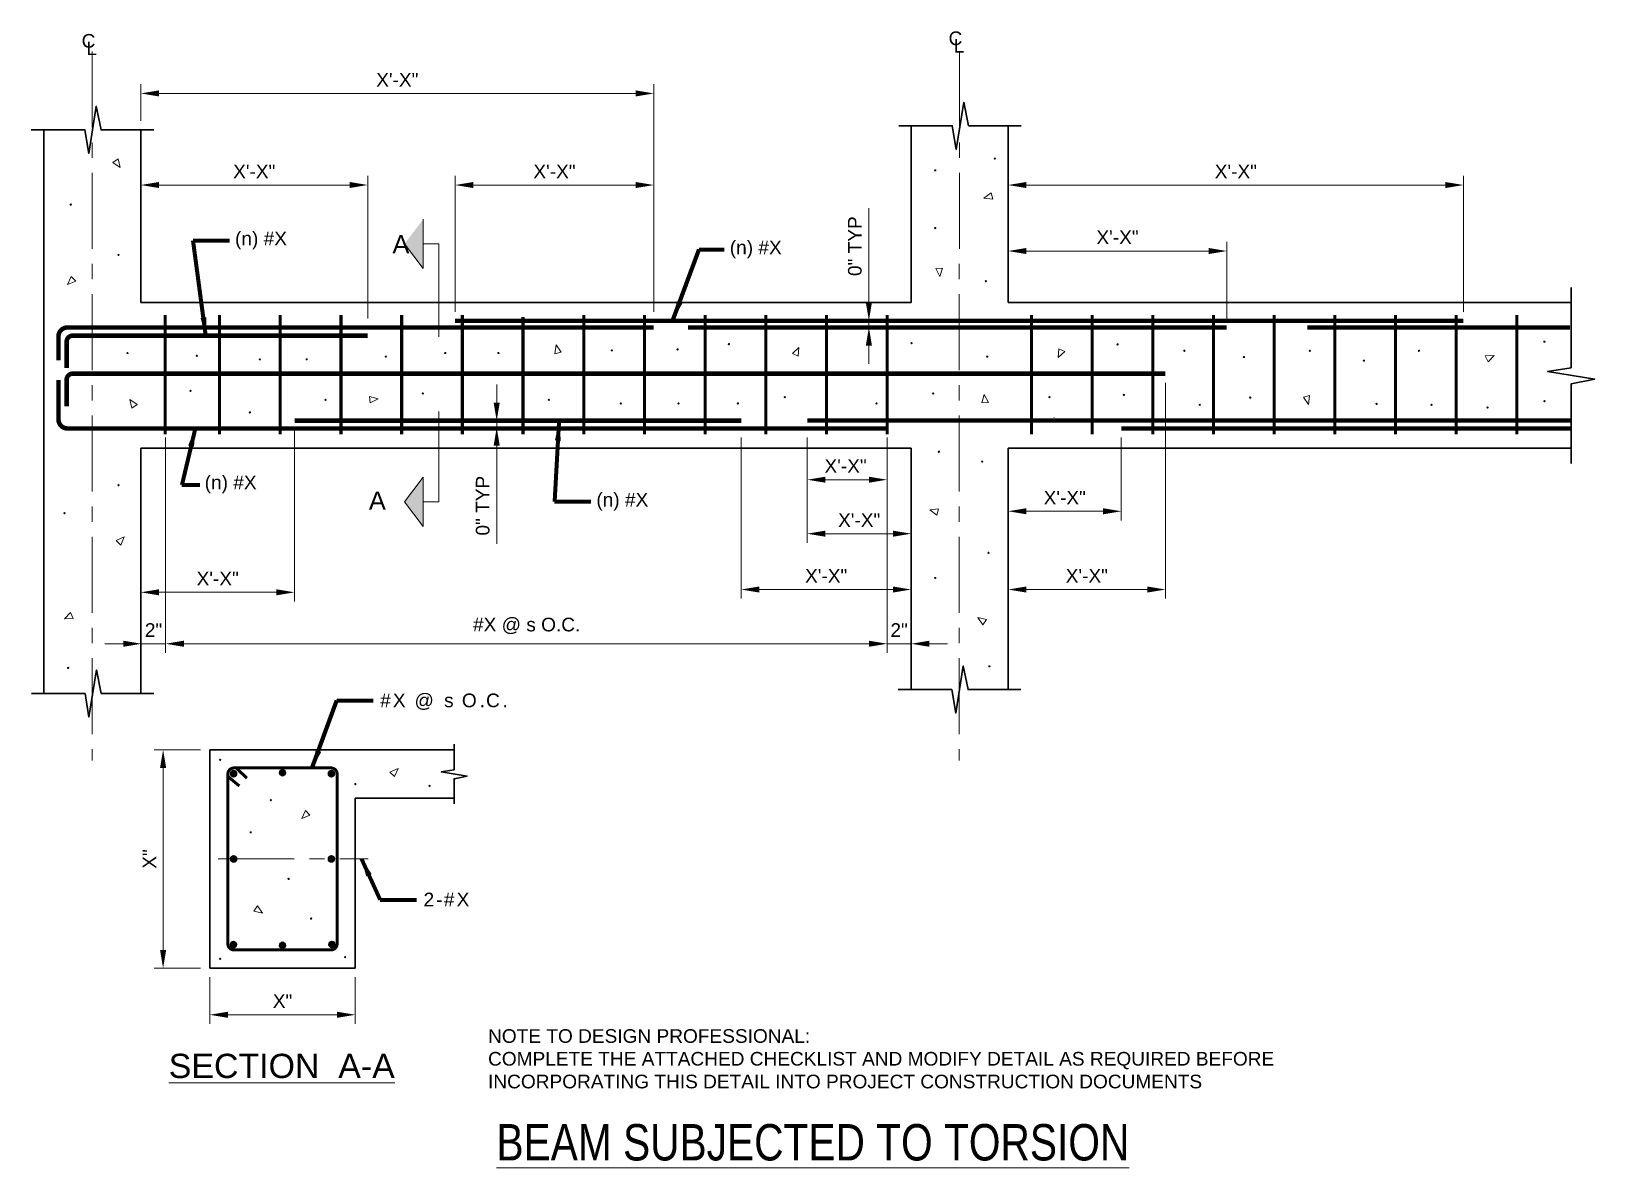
# Model space of a CAD drawing. Header units: inches. Extents: x -1940 to -1811, y 999 to 1092.
import ezdxf

# ---------------------------------------------------------------- set-up
doc = ezdxf.new("R2010")
doc.units = ezdxf.units.IN
doc.header["$LTSCALE"] = 5
doc.header["$MEASUREMENT"] = 0
doc.linetypes.add('CENTER', pattern=[2, 1.25, -0.25, 0.25, -0.25])
doc.linetypes.add('HIDDEN', pattern=[0.375, 0.25, -0.125])
for name, color, linetype, lineweight in [('S-ANNO-DIMS', 1, 'Continuous', 20), ('S-ANNO-TEXT', 7, 'Continuous', 20), ('S-DELT-PATT', 7, 'Continuous', 15), ('S-DETL', 3, 'Continuous', 30), ('S-GRID', 9, 'CENTER', 20)]:
    doc.layers.add(name, color=color, linetype=linetype, lineweight=lineweight)
doc.styles.add('Romans', font='arial.ttf')
doc.dimstyles.get("Standard").update_dxf_attribs({"dimtxt": 0.18, "dimasz": 0.18, "dimexe": 0.18, "dimexo": 0.0625, "dimgap": 0.09, "dimtad": 0, "dimtih": 1, "dimtoh": 1, "dimdec": 4, "dimzin": 0, "dimdsep": 46, "dimtxsty": 'Standard', "dimcen": 0.09, "dimadec": 0, "dimazin": 0, "dimtfac": 1, "dimtdec": 4, "dimtofl": 0, "dimtmove": 0, "dimatfit": 3, "dimfxl": 1, "dimtolj": 1, "dimtzin": 0, "dimarcsym": 0})

# ---------------------------------------------------------------- blocks, each defined once
blk = doc.blocks.new('*D0')
at = {"layer": 'Defpoints', "color": 0, "transparency": 16777216}
for p in [(-1931.17, 1079.66), (-1931.17, 1079.66), (-1912.47, 1067.92)]:
    blk.add_point(p, dxfattribs=at)
at = {"layer": 'S-ANNO-DIMS', "transparency": 16777216}
for p, q in [((-1912.47, 1068.67), (-1912.47, 1080.41)), ((-1913.97, 1079.66), (-1929.67, 1079.66))]:
    blk.add_line(p, q, dxfattribs=at)
for points in [[(-1929.67, 1079.91), (-1929.67, 1079.41), (-1931.17, 1079.66)], [(-1913.97, 1079.91), (-1913.97, 1079.41), (-1912.47, 1079.66)]]:
    blk.add_solid(points, dxfattribs=at)
at = {"layer": 'S-ANNO-DIMS', "transparency": 16777216, "insert": (-1921.82, 1080.78), "char_height": 1.125, "attachment_point": 5, "style": 'Romans'}
blk.add_mtext('\\A1;X\'-X"', dxfattribs=at)
blk = doc.blocks.new('*D1')
at = {"layer": 'Defpoints', "color": 0, "transparency": 16777216}
for p in [(-1876.25, 1059.59), (-1869.67, 1059.59), (-1876.25, 1055.37)]:
    blk.add_point(p, dxfattribs=at)
at = {"layer": 'S-ANNO-DIMS', "transparency": 16777216}
for p, q in [((-1876.25, 1058.84), (-1876.25, 1054.62)), ((-1869.67, 1058.84), (-1869.67, 1054.62)), ((-1871.17, 1055.37), (-1874.75, 1055.37))]:
    blk.add_line(p, q, dxfattribs=at)
for points in [[(-1874.75, 1055.62), (-1874.75, 1055.12), (-1876.25, 1055.37)], [(-1871.17, 1055.62), (-1871.17, 1055.12), (-1869.67, 1055.37)]]:
    blk.add_solid(points, dxfattribs=at)
at = {"layer": 'S-ANNO-DIMS', "transparency": 16777216, "insert": (-1873.09, 1056.5), "char_height": 1.125, "attachment_point": 5, "style": 'Romans'}
blk.add_mtext('\\A1;X\'-X"', dxfattribs=at)
blk = doc.blocks.new('*D2')
at = {"layer": 'Defpoints', "color": 0, "transparency": 16777216}
for p in [(-1850.37, 1059.59), (-1859.69, 1053.19), (-1859.69, 1052.77)]:
    blk.add_point(p, dxfattribs=at)
at = {"layer": 'S-ANNO-DIMS', "transparency": 16777216}
for p, q in [((-1850.37, 1058.84), (-1850.37, 1052.02)), ((-1851.87, 1052.77), (-1858.19, 1052.77)), ((-1859.69, 1052.44), (-1859.69, 1052.02))]:
    blk.add_line(p, q, dxfattribs=at)
for points in [[(-1858.19, 1053.02), (-1858.19, 1052.52), (-1859.69, 1052.77)], [(-1851.87, 1053.02), (-1851.87, 1052.52), (-1850.37, 1052.77)]]:
    blk.add_solid(points, dxfattribs=at)
at = {"layer": 'S-ANNO-DIMS', "transparency": 16777216, "insert": (-1855.03, 1053.89), "char_height": 1.125, "attachment_point": 5, "style": 'Romans'}
blk.add_mtext('\\A1;X\'-X"', dxfattribs=at)
blk = doc.blocks.new('*D3')
at = {"layer": 'Defpoints', "color": 0, "transparency": 16777216}
for p in [(-1925.49, 1033.11), (-1929.33, 1015.11), (-1925.49, 1015.11)]:
    blk.add_point(p, dxfattribs=at)
at = {"layer": 'S-ANNO-DIMS', "transparency": 16777216}
for p, q in [((-1926.24, 1033.11), (-1930.08, 1033.11)), ((-1929.33, 1031.61), (-1929.33, 1016.61)), ((-1926.24, 1015.11), (-1930.08, 1015.11))]:
    blk.add_line(p, q, dxfattribs=at)
for points in [[(-1929.58, 1031.61), (-1929.08, 1031.61), (-1929.33, 1033.11)], [(-1929.58, 1016.61), (-1929.08, 1016.61), (-1929.33, 1015.11)]]:
    blk.add_solid(points, dxfattribs=at)
at = {"layer": 'S-ANNO-DIMS', "transparency": 16777216, "insert": (-1930.46, 1024.11), "char_height": 1.125, "attachment_point": 5, "rotation": 90, "style": 'Romans'}
blk.add_mtext('\\A1;X"', dxfattribs=at)
blk = doc.blocks.new('*D4')
at = {"layer": 'Defpoints', "color": 0, "transparency": 16777216}
for p in [(-1929.12, 1059.59), (-1931.12, 1041.85), (-1931.12, 1041.85)]:
    blk.add_point(p, dxfattribs=at)
at = {"layer": 'S-ANNO-DIMS', "transparency": 16777216}
for p, q in [((-1929.12, 1058.84), (-1929.12, 1041.1)), ((-1932.62, 1041.85), (-1934.12, 1041.85)), ((-1929.12, 1041.85), (-1931.12, 1041.85)), ((-1927.62, 1041.85), (-1926.12, 1041.85))]:
    blk.add_line(p, q, dxfattribs=at)
for points in [[(-1932.62, 1042.1), (-1932.62, 1041.6), (-1931.12, 1041.85)], [(-1927.62, 1042.1), (-1927.62, 1041.6), (-1929.12, 1041.85)]]:
    blk.add_solid(points, dxfattribs=at)
at = {"layer": 'S-ANNO-DIMS', "transparency": 16777216, "insert": (-1930.12, 1042.98), "char_height": 1.125, "attachment_point": 5, "style": 'Romans'}
blk.add_mtext('\\A1;2"', dxfattribs=at)
blk = doc.blocks.new('*D5')
at = {"layer": 'Defpoints', "color": 0, "transparency": 16777216}
for p in [(-1859.69, 1081.38), (-1859.69, 1079.66), (-1822.17, 1068.47)]:
    blk.add_point(p, dxfattribs=at)
at = {"layer": 'S-ANNO-DIMS', "transparency": 16777216}
for p, q in [((-1859.69, 1080.63), (-1859.69, 1078.91)), ((-1822.17, 1069.22), (-1822.17, 1080.41)), ((-1823.67, 1079.66), (-1858.19, 1079.66))]:
    blk.add_line(p, q, dxfattribs=at)
for points in [[(-1858.19, 1079.91), (-1858.19, 1079.41), (-1859.69, 1079.66)], [(-1823.67, 1079.91), (-1823.67, 1079.41), (-1822.17, 1079.66)]]:
    blk.add_solid(points, dxfattribs=at)
at = {"layer": 'S-ANNO-DIMS', "transparency": 16777216, "insert": (-1840.93, 1080.78), "char_height": 1.125, "attachment_point": 5, "style": 'Romans'}
blk.add_mtext('\\A1;X\'-X"', dxfattribs=at)
blk = doc.blocks.new('*D6')
at = {"layer": 'Defpoints', "color": 0, "transparency": 16777216}
for p in [(-1905.27, 1079.66), (-1905.27, 1068.47), (-1888.89, 1068.47)]:
    blk.add_point(p, dxfattribs=at)
at = {"layer": 'S-ANNO-DIMS', "transparency": 16777216}
for p, q in [((-1905.27, 1069.22), (-1905.27, 1080.41)), ((-1888.89, 1069.22), (-1888.89, 1080.41)), ((-1890.39, 1079.66), (-1903.77, 1079.66))]:
    blk.add_line(p, q, dxfattribs=at)
for points in [[(-1903.77, 1079.91), (-1903.77, 1079.41), (-1905.27, 1079.66)], [(-1890.39, 1079.91), (-1890.39, 1079.41), (-1888.89, 1079.66)]]:
    blk.add_solid(points, dxfattribs=at)
at = {"layer": 'S-ANNO-DIMS', "transparency": 16777216, "insert": (-1897.08, 1080.78), "char_height": 1.125, "attachment_point": 5, "style": 'Romans'}
blk.add_mtext('\\A1;X\'-X"', dxfattribs=at)
blk = doc.blocks.new('*D7')
at = {"layer": 'Defpoints', "color": 0, "transparency": 16777216}
for p in [(-1846.73, 1064.11), (-1859.69, 1046.9), (-1859.69, 1046.32)]:
    blk.add_point(p, dxfattribs=at)
at = {"layer": 'S-ANNO-DIMS', "transparency": 16777216}
for p, q in [((-1846.73, 1063.36), (-1846.73, 1045.57)), ((-1848.23, 1046.32), (-1858.19, 1046.32)), ((-1859.69, 1046.15), (-1859.69, 1045.57))]:
    blk.add_line(p, q, dxfattribs=at)
for points in [[(-1858.19, 1046.57), (-1858.19, 1046.07), (-1859.69, 1046.32)], [(-1848.23, 1046.57), (-1848.23, 1046.07), (-1846.73, 1046.32)]]:
    blk.add_solid(points, dxfattribs=at)
at = {"layer": 'S-ANNO-DIMS', "transparency": 16777216, "insert": (-1853.21, 1047.45), "char_height": 1.125, "attachment_point": 5, "style": 'Romans'}
blk.add_mtext('\\A1;X\'-X"', dxfattribs=at)
blk = doc.blocks.new('*D8')
at = {"layer": 'Defpoints', "color": 0, "transparency": 16777216}
for p in [(-1869.67, 1059.59), (-1869.67, 1041.85), (-1867.69, 1041.85)]:
    blk.add_point(p, dxfattribs=at)
at = {"layer": 'S-ANNO-DIMS', "transparency": 16777216}
for p, q in [((-1869.67, 1058.84), (-1869.67, 1041.1)), ((-1871.17, 1041.85), (-1872.67, 1041.85)), ((-1867.69, 1041.85), (-1869.67, 1041.85)), ((-1866.19, 1041.85), (-1864.69, 1041.85))]:
    blk.add_line(p, q, dxfattribs=at)
for points in [[(-1871.17, 1042.1), (-1871.17, 1041.6), (-1869.67, 1041.85)], [(-1866.19, 1042.1), (-1866.19, 1041.6), (-1867.69, 1041.85)]]:
    blk.add_solid(points, dxfattribs=at)
at = {"layer": 'S-ANNO-DIMS', "transparency": 16777216, "insert": (-1868.68, 1042.98), "char_height": 1.125, "attachment_point": 5, "style": 'Romans'}
blk.add_mtext('\\A1;2"', dxfattribs=at)
blk = doc.blocks.new('*D9')
at = {"layer": 'Defpoints', "color": 0, "transparency": 16777216}
for p in [(-1869.67, 1044.82), (-1929.12, 1041.85), (-1929.12, 1040.35)]:
    blk.add_point(p, dxfattribs=at)
at = {"layer": 'S-ANNO-DIMS', "transparency": 16777216}
for p, q in [((-1869.67, 1044.07), (-1869.67, 1041.1)), ((-1929.12, 1041.1), (-1929.12, 1042.6)), ((-1871.17, 1041.85), (-1927.62, 1041.85))]:
    blk.add_line(p, q, dxfattribs=at)
for points in [[(-1927.62, 1042.1), (-1927.62, 1041.6), (-1929.12, 1041.85)], [(-1871.17, 1042.1), (-1871.17, 1041.6), (-1869.67, 1041.85)]]:
    blk.add_solid(points, dxfattribs=at)
at = {"layer": 'S-ANNO-DIMS', "transparency": 16777216, "insert": (-1899.37, 1043.32), "char_height": 1.125, "attachment_point": 5, "style": 'Romans'}
blk.add_mtext('\\A1;#X @ s O.C.', dxfattribs=at)
blk = doc.blocks.new('*D10')
at = {"layer": 'Defpoints', "color": 0, "transparency": 16777216}
for p in [(-1876.25, 1055.37), (-1867.69, 1055.92), (-1876.25, 1050.92)]:
    blk.add_point(p, dxfattribs=at)
at = {"layer": 'S-ANNO-DIMS', "transparency": 16777216}
for p, q in [((-1876.25, 1054.62), (-1876.25, 1050.17)), ((-1867.69, 1055.17), (-1867.69, 1050.17)), ((-1869.19, 1050.92), (-1874.75, 1050.92))]:
    blk.add_line(p, q, dxfattribs=at)
for points in [[(-1874.75, 1051.17), (-1874.75, 1050.67), (-1876.25, 1050.92)], [(-1869.19, 1051.17), (-1869.19, 1050.67), (-1867.69, 1050.92)]]:
    blk.add_solid(points, dxfattribs=at)
at = {"layer": 'S-ANNO-DIMS', "transparency": 16777216, "insert": (-1871.97, 1052.04), "char_height": 1.125, "attachment_point": 5, "style": 'Romans'}
blk.add_mtext('\\A1;X\'-X"', dxfattribs=at)
blk = doc.blocks.new('*D11')
at = {"layer": 'Defpoints', "color": 0, "transparency": 16777216}
for p in [(-1925.49, 1015.11), (-1913.49, 1015.11), (-1925.49, 1011.27)]:
    blk.add_point(p, dxfattribs=at)
at = {"layer": 'S-ANNO-DIMS', "transparency": 16777216}
for p, q in [((-1925.49, 1014.36), (-1925.49, 1010.52)), ((-1913.49, 1014.36), (-1913.49, 1010.52)), ((-1914.99, 1011.27), (-1923.99, 1011.27))]:
    blk.add_line(p, q, dxfattribs=at)
for points in [[(-1923.99, 1011.52), (-1923.99, 1011.02), (-1925.49, 1011.27)], [(-1914.99, 1011.52), (-1914.99, 1011.02), (-1913.49, 1011.27)]]:
    blk.add_solid(points, dxfattribs=at)
at = {"layer": 'S-ANNO-DIMS', "transparency": 16777216, "insert": (-1919.49, 1012.4), "char_height": 1.125, "attachment_point": 5, "style": 'Romans'}
blk.add_mtext('\\A1;X"', dxfattribs=at)
blk = doc.blocks.new('*D12')
at = {"layer": 'Defpoints', "color": 0, "transparency": 16777216}
for p in [(-1859.69, 1075.94), (-1859.69, 1074.22), (-1841.67, 1067.92)]:
    blk.add_point(p, dxfattribs=at)
at = {"layer": 'S-ANNO-DIMS', "transparency": 16777216}
for p, q in [((-1859.69, 1075.19), (-1859.69, 1073.47)), ((-1841.67, 1068.67), (-1841.67, 1074.97)), ((-1843.17, 1074.22), (-1858.19, 1074.22))]:
    blk.add_line(p, q, dxfattribs=at)
for points in [[(-1858.19, 1074.47), (-1858.19, 1073.97), (-1859.69, 1074.22)], [(-1843.17, 1074.47), (-1843.17, 1073.97), (-1841.67, 1074.22)]]:
    blk.add_solid(points, dxfattribs=at)
at = {"layer": 'S-ANNO-DIMS', "transparency": 16777216, "insert": (-1850.68, 1075.35), "char_height": 1.125, "attachment_point": 5, "style": 'Romans'}
blk.add_mtext('\\A1;X\'-X"', dxfattribs=at)
blk = doc.blocks.new('*D13')
at = {"layer": 'Defpoints', "color": 0, "transparency": 16777216}
for p in [(-1881.69, 1059.59), (-1867.69, 1050.07), (-1881.69, 1046.32)]:
    blk.add_point(p, dxfattribs=at)
at = {"layer": 'S-ANNO-DIMS', "transparency": 16777216}
for p, q in [((-1881.69, 1058.84), (-1881.69, 1045.57)), ((-1867.69, 1049.32), (-1867.69, 1045.57)), ((-1869.19, 1046.32), (-1880.19, 1046.32))]:
    blk.add_line(p, q, dxfattribs=at)
for points in [[(-1880.19, 1046.57), (-1880.19, 1046.07), (-1881.69, 1046.32)], [(-1869.19, 1046.57), (-1869.19, 1046.07), (-1867.69, 1046.32)]]:
    blk.add_solid(points, dxfattribs=at)
at = {"layer": 'S-ANNO-DIMS', "transparency": 16777216, "insert": (-1874.69, 1047.45), "char_height": 1.125, "attachment_point": 5, "style": 'Romans'}
blk.add_mtext('\\A1;X\'-X"', dxfattribs=at)
blk = doc.blocks.new('*D14')
at = {"layer": 'Defpoints', "color": 0, "transparency": 16777216}
for p in [(-1918.49, 1060.23), (-1931.17, 1046.09), (-1931.17, 1044.59)]:
    blk.add_point(p, dxfattribs=at)
at = {"layer": 'S-ANNO-DIMS', "transparency": 16777216}
for p, q in [((-1918.49, 1059.48), (-1918.49, 1045.34)), ((-1931.17, 1045.34), (-1931.17, 1046.84)), ((-1919.99, 1046.09), (-1929.67, 1046.09))]:
    blk.add_line(p, q, dxfattribs=at)
for points in [[(-1929.67, 1046.34), (-1929.67, 1045.84), (-1931.17, 1046.09)], [(-1919.99, 1046.34), (-1919.99, 1045.84), (-1918.49, 1046.09)]]:
    blk.add_solid(points, dxfattribs=at)
at = {"layer": 'S-ANNO-DIMS', "transparency": 16777216, "insert": (-1924.83, 1047.22), "char_height": 1.125, "attachment_point": 5, "style": 'Romans'}
blk.add_mtext('\\A1;X\'-X"', dxfattribs=at)
blk = doc.blocks.new('*D15')
at = {"layer": 'Defpoints', "color": 0, "transparency": 16777216}
for p in [(-1871.17, 1068.47), (-1841.13, 1068.47), (-1841.67, 1067.92)]:
    blk.add_point(p, dxfattribs=at)
at = {"layer": 'S-ANNO-DIMS', "transparency": 16777216}
for p, q in [((-1871.17, 1069.97), (-1871.17, 1077.76)), ((-1871.17, 1067.92), (-1871.17, 1068.47)), ((-1871.17, 1066.42), (-1871.17, 1064.92))]:
    blk.add_line(p, q, dxfattribs=at)
for points in [[(-1871.42, 1069.97), (-1870.92, 1069.97), (-1871.17, 1068.47)], [(-1871.42, 1066.42), (-1870.92, 1066.42), (-1871.17, 1067.92)]]:
    blk.add_solid(points, dxfattribs=at)
at = {"layer": 'S-ANNO-DIMS', "transparency": 16777216, "insert": (-1872.32, 1074.62), "char_height": 1.125, "attachment_point": 5, "rotation": 90, "style": 'Romans'}
blk.add_mtext('\\A1;0" TYP', dxfattribs=at)
blk = doc.blocks.new('*D16')
at = {"layer": 'Defpoints', "color": 0, "transparency": 16777216}
for p in [(-1901.84, 1060.23), (-1882.99, 1059.68), (-1882.44, 1060.23)]:
    blk.add_point(p, dxfattribs=at)
at = {"layer": 'S-ANNO-DIMS', "transparency": 16777216}
for p, q in [((-1901.84, 1061.73), (-1901.84, 1063.23)), ((-1883.19, 1060.23), (-1902.59, 1060.23)), ((-1883.74, 1059.68), (-1902.59, 1059.68)), ((-1901.84, 1060.23), (-1901.84, 1059.68)), ((-1901.84, 1058.18), (-1901.84, 1050.09))]:
    blk.add_line(p, q, dxfattribs=at)
for points in [[(-1902.09, 1061.73), (-1901.59, 1061.73), (-1901.84, 1060.23)], [(-1902.09, 1058.18), (-1901.59, 1058.18), (-1901.84, 1059.68)]]:
    blk.add_solid(points, dxfattribs=at)
at = {"layer": 'S-ANNO-DIMS', "transparency": 16777216, "insert": (-1902.99, 1053.23), "char_height": 1.125, "attachment_point": 5, "rotation": 90, "style": 'Romans'}
blk.add_mtext('\\A1;0" TYP', dxfattribs=at)
blk = doc.blocks.new('*D17')
at = {"layer": 'Defpoints', "color": 0, "transparency": 16777216}
for p in [(-1888.89, 1087.21), (-1931.17, 1084.21), (-1888.89, 1068.47)]:
    blk.add_point(p, dxfattribs=at)
at = {"layer": 'S-ANNO-DIMS', "transparency": 16777216}
for p, q in [((-1931.17, 1084.96), (-1931.17, 1087.96)), ((-1888.89, 1069.22), (-1888.89, 1087.96)), ((-1929.67, 1087.21), (-1890.39, 1087.21))]:
    blk.add_line(p, q, dxfattribs=at)
for points in [[(-1929.67, 1087.46), (-1929.67, 1086.96), (-1931.17, 1087.21)], [(-1890.39, 1087.46), (-1890.39, 1086.96), (-1888.89, 1087.21)]]:
    blk.add_solid(points, dxfattribs=at)
at = {"layer": 'S-ANNO-DIMS', "transparency": 16777216, "insert": (-1910.03, 1088.33), "char_height": 1.125, "attachment_point": 5, "style": 'Romans'}
blk.add_mtext('\\A1;X\'-X"', dxfattribs=at)

msp = doc.modelspace()

# ---------------------------------------------------------------- hatches: boundary and pattern name
at = {"layer": 'S-ANNO-TEXT'}
h = msp.add_hatch(color=256, dxfattribs=at)
h.dxf.hatch_style = 1
h.paths.add_polyline_path([(-1907.893022, 1072.785635), (-1907.893022, 1076.847374), (-1909.426256, 1074.816505)])
h = msp.add_hatch(color=256, dxfattribs=at)
h.dxf.hatch_style = 1
h.paths.add_polyline_path([(-1909.426256, 1053.54124), (-1907.893022, 1051.510371), (-1907.893022, 1055.572109)])
at = {"layer": 'S-DETL', "linetype": 'Continuous'}
h = msp.add_hatch(color=256, dxfattribs=at)
h.dxf.hatch_style = 1
h.paths.add_polyline_path([(-1923.271164, 1031.139421, 1), (-1923.771164, 1031.139421, 1)])
h = msp.add_hatch(color=256, dxfattribs=at)
h.dxf.hatch_style = 1
h.paths.add_polyline_path([(-1919.742664, 1031.219971, 1), (-1919.242664, 1031.219971, 1)])
h = msp.add_hatch(color=256, dxfattribs=at)
h.dxf.hatch_style = 1
h.paths.add_polyline_path([(-1915.214165, 1031.139421, 1), (-1915.714165, 1031.139421, 1)])
h = msp.add_hatch(color=256, dxfattribs=at)
h.dxf.hatch_style = 1
h.paths.add_polyline_path([(-1923.771164, 1024.112921, 1), (-1923.271164, 1024.112921, 1)])
h = msp.add_hatch(color=256, dxfattribs=at)
h.dxf.hatch_style = 1
h.paths.add_polyline_path([(-1915.714165, 1024.112921, 1), (-1915.214165, 1024.112921, 1)])
h = msp.add_hatch(color=256, dxfattribs=at)
h.dxf.hatch_style = 1
h.paths.add_polyline_path([(-1923.282203, 1017.049829, 1), (-1923.782203, 1017.049829, 1)])
h = msp.add_hatch(color=256, dxfattribs=at)
h.dxf.hatch_style = 1
h.paths.add_polyline_path([(-1919.742664, 1016.991268, 1), (-1919.242664, 1016.991268, 1)])
h = msp.add_hatch(color=256, dxfattribs=at)
h.dxf.hatch_style = 1
h.paths.add_polyline_path([(-1915.173929, 1017.063521, 1), (-1915.673929, 1017.063521, 1)])

# ---------------------------------------------------------------- linework, layer by layer
at = {"layer": 'S-ANNO-DIMS'}
msp.add_line((-1855.911811, 1060.491632), (-1855.911811, 1060.516826), dxfattribs=at)
at = {"layer": 'S-ANNO-TEXT'}
for p, q in [((-1907.893022, 1072.785635), (-1907.893022, 1076.847374)), ((-1907.893022, 1072.785635), (-1909.426256, 1074.816505)), ((-1906.615135, 1074.816505), (-1907.893022, 1074.816505)), ((-1906.615135, 1074.816505), (-1906.615135, 1067.152827)), ((-1906.615135, 1060.980951), (-1906.615135, 1053.54124)), ((-1907.893022, 1055.572109), (-1909.426256, 1053.54124)), ((-1907.893022, 1055.572109), (-1907.893022, 1051.510371)), ((-1907.893022, 1051.510371), (-1909.426256, 1053.54124)), ((-1906.615135, 1053.54124), (-1907.893022, 1053.54124))]:
    msp.add_line(p, q, dxfattribs=at)
at = {"layer": 'S-DELT-PATT', "flags": 128}
for points in [[(-1933.039888, 1081.8285), (-1932.873692, 1081.114531), (-1933.474185, 1081.524402)], [(-1861.105745, 1079.007553), (-1861.691989, 1078.56745), (-1860.968525, 1078.49544)], [(-1936.531808, 1071.748297), (-1937.206071, 1071.460647), (-1936.906701, 1072.12319)], [(-1865.641731, 1072.766704), (-1865.310113, 1072.112944), (-1865.11357, 1072.812913)], [(-1897.038418, 1065.751167), (-1896.950399, 1066.478921), (-1896.526305, 1065.888388)], [(-1877.469523, 1065.767413), (-1876.934305, 1066.268327), (-1876.989018, 1065.54335)], [(-1855.025207, 1065.939787), (-1855.560425, 1065.438873), (-1855.505712, 1066.16385)], [(-1820.371508, 1065.569988), (-1819.639526, 1065.609679), (-1820.147445, 1065.089483)], [(-1931.903129, 1061.255517), (-1932.069325, 1061.969486), (-1931.468832, 1061.559615)], [(-1912.310992, 1062.23778), (-1911.609579, 1062.024725), (-1912.264784, 1061.709619)], [(-1861.325273, 1061.739782), (-1861.65689, 1062.393542), (-1861.853434, 1061.693573)], [(-1834.84746, 1062.304788), (-1834.935479, 1061.577034), (-1835.359573, 1062.167568)], [(-1865.574406, 1052.45623), (-1866.160649, 1052.896334), (-1865.437185, 1052.968343)], [(-1933.200875, 1050.363279), (-1932.526612, 1050.65093), (-1932.825982, 1049.988387)], [(-1936.730004, 1043.943185), (-1937.461986, 1043.903493), (-1936.954067, 1044.423689)], [(-1861.783643, 1043.412298), (-1862.184007, 1044.026367), (-1861.479545, 1043.846595)], [(-1910.64305, 1031.274288), (-1909.968787, 1031.561938), (-1910.268157, 1030.899395)], [(-1917.233195, 1027.731584), (-1917.907458, 1027.443934), (-1917.608088, 1028.106477)], [(-1921.551824, 1020.248986), (-1921.151459, 1019.634917), (-1921.855922, 1019.814689)]]:
    msp.add_lwpolyline(points, close=True, dxfattribs=at)
for points in [[(-1860.841259, 1081.833614, 1), (-1860.737579, 1081.833614, 1)], [(-1865.749278, 1080.867382, 1), (-1865.645598, 1080.867382, 1)], [(-1936.993088, 1078.04691, 1), (-1936.889408, 1078.04691, 1)], [(-1865.749278, 1076.110555, 1), (-1865.645598, 1076.110555, 1)], [(-1933.060843, 1073.894234, 1), (-1932.957163, 1073.894234, 1)], [(-1861.584899, 1071.725357, 1), (-1861.481219, 1071.725357, 1)], [(-1815.553644, 1066.745554, 1), (-1815.449964, 1066.745554, 1)], [(-1932.318909, 1065.811347, 1), (-1932.215229, 1065.811347, 1)], [(-1926.606022, 1065.588882, 1), (-1926.502342, 1065.588882, 1)], [(-1911.025425, 1065.514727, 1), (-1910.921745, 1065.514727, 1)], [(-1906.128666, 1065.811347, 1), (-1906.024986, 1065.811347, 1)], [(-1901.751261, 1065.811347, 1), (-1901.647581, 1065.811347, 1)], [(-1892.402902, 1066.033811, 1), (-1892.299222, 1066.033811, 1)], [(-1886.986789, 1066.107966, 1), (-1886.883109, 1066.107966, 1)], [(-1882.757769, 1066.552897, 1), (-1882.654089, 1066.552897, 1)], [(-1867.696526, 1066.627052, 1), (-1867.592846, 1066.627052, 1)], [(-1861.464288, 1065.514727, 1), (-1861.360608, 1065.514727, 1)], [(-1850.727768, 1066.522577, 1), (-1850.624088, 1066.522577, 1)], [(-1845.224839, 1066.002299, 1), (-1845.121159, 1066.002299, 1)], [(-1840.316823, 1065.482022, 1), (-1840.213143, 1065.482022, 1)], [(-1834.888257, 1066.002299, 1), (-1834.784577, 1066.002299, 1)], [(-1825.890224, 1066.002299, 1), (-1825.786544, 1066.002299, 1)], [(-1921.412491, 1065.292263, 1), (-1921.308811, 1065.292263, 1)], [(-1917.554437, 1065.292263, 1), (-1917.450757, 1065.292263, 1)], [(-1830.426424, 1065.184721, 1), (-1830.322744, 1065.184721, 1)], [(-1927.125376, 1062.69684, 1), (-1927.021696, 1062.69684, 1)], [(-1915.996378, 1061.955292, 1), (-1915.892698, 1061.955292, 1)], [(-1907.983499, 1062.474376, 1), (-1907.879819, 1062.474376, 1)], [(-1897.596435, 1061.955292, 1), (-1897.492755, 1061.955292, 1)], [(-1891.660968, 1061.658671, 1), (-1891.557288, 1061.658671, 1)], [(-1886.912597, 1061.658671, 1), (-1886.808917, 1061.658671, 1)], [(-1882.015838, 1061.658671, 1), (-1881.912158, 1061.658671, 1)], [(-1878.157784, 1062.177757, 1), (-1878.054104, 1062.177757, 1)], [(-1870.590067, 1061.658671, 1), (-1870.486387, 1061.658671, 1)], [(-1865.915888, 1062.474376, 1), (-1865.812208, 1062.474376, 1)], [(-1856.344949, 1062.177757, 1), (-1856.241269, 1062.177757, 1)], [(-1850.20722, 1062.360353, 1), (-1850.10354, 1062.360353, 1)], [(-1839.796275, 1062.137378, 1), (-1839.692595, 1062.137378, 1)], [(-1829.385328, 1061.6171, 1), (-1829.281648, 1061.6171, 1)], [(-1815.553644, 1061.840077, 1), (-1815.449964, 1061.840077, 1)], [(-1922.228617, 1060.917123, 1), (-1922.124937, 1060.917123, 1)], [(-1843.960654, 1061.542775, 1), (-1843.856974, 1061.542775, 1)], [(-1824.84913, 1061.542775, 1), (-1824.74545, 1061.542775, 1)], [(-1820.238568, 1061.319799, 1), (-1820.134888, 1061.319799, 1)], [(-1865.451821, 1057.677853, 1), (-1865.348141, 1057.677853, 1)], [(-1861.882355, 1056.860273, 1), (-1861.778675, 1056.860273, 1)], [(-1933.060843, 1054.910574, 1), (-1932.957163, 1054.910574, 1)], [(-1937.512439, 1052.611771, 1), (-1937.408759, 1052.611771, 1)], [(-1861.361807, 1049.353406, 1), (-1861.258127, 1049.353406, 1)], [(-1865.749278, 1047.272295, 1), (-1865.645598, 1047.272295, 1)], [(-1937.215668, 1039.857124, 1), (-1937.111988, 1039.857124, 1)], [(-1861.287442, 1039.988404, 1), (-1861.183762, 1039.988404, 1)], [(-1924.681326, 1032.275091, 1), (-1924.577646, 1032.275091, 1)], [(-1913.539552, 1030.284826, 1), (-1913.435872, 1030.284826, 1)], [(-1907.423427, 1030.142664, 1), (-1907.319747, 1030.142664, 1)], [(-1920.509088, 1028.957983, 1), (-1920.405408, 1028.957983, 1)], [(-1922.168502, 1026.304295, 1), (-1922.064822, 1026.304295, 1)], [(-1919.039321, 1022.465925, 1), (-1918.935641, 1022.465925, 1)], [(-1917.190261, 1019.196204, 1), (-1917.086581, 1019.196204, 1)], [(-1924.681326, 1015.879094, 1), (-1924.577646, 1015.879094, 1)], [(-1914.392963, 1016.021256, 1), (-1914.289283, 1016.021256, 1)]]:
    msp.add_lwpolyline(points, format="xyb", close=True, dxfattribs=at)
at = {"layer": 'S-DETL', "linetype": 'Continuous'}
for p, q in [((-1939.172552, 1084.207413), (-1939.172552, 1037.74482)), ((-1931.172552, 1084.207413), (-1931.172552, 1069.969472)), ((-1867.693432, 1084.541408), (-1867.693432, 1069.969472)), ((-1859.693432, 1084.541408), (-1859.693432, 1069.969472)), ((-1867.693432, 1069.969472), (-1931.172552, 1069.969472)), ((-1813.299095, 1069.969472), (-1859.693432, 1069.969472)), ((-1867.693432, 1057.969472), (-1931.172552, 1057.969472)), ((-1931.172552, 1057.969472), (-1931.172552, 1037.74482)), ((-1867.693432, 1057.969472), (-1867.693432, 1038.078815)), ((-1813.299095, 1057.969472), (-1859.693432, 1057.969472)), ((-1859.693432, 1057.969472), (-1859.693432, 1038.078815)), ((-1925.492664, 1033.112921), (-1925.492664, 1015.112921)), ((-1925.492664, 1033.112921), (-1905.345904, 1033.112921)), ((-1913.492664, 1029.112921), (-1913.492664, 1015.112921)), ((-1913.492664, 1029.112921), (-1905.345904, 1029.112921)), ((-1925.492664, 1015.112921), (-1913.492664, 1015.112921))]:
    msp.add_line(p, q, dxfattribs=at)
for points in [[(-1930.095499, 1084.207413), (-1934.43647, 1084.207413), (-1934.836551, 1086.150705), (-1935.453469, 1082.264121), (-1935.777351, 1084.207413), (-1940.194522, 1084.207413)], [(-1858.616378, 1084.541408), (-1862.957349, 1084.541408), (-1863.357431, 1086.4847), (-1863.974349, 1082.598116), (-1864.298231, 1084.541408), (-1868.715401, 1084.541408)], [(-1813.299095, 1056.715435), (-1813.299095, 1063.260965), (-1811.355803, 1063.661047), (-1815.242387, 1064.277965), (-1813.299095, 1064.601847), (-1813.299095, 1071.223577)], [(-1858.657338, 1038.078815), (-1862.998309, 1038.078815), (-1863.398391, 1040.022107), (-1864.015309, 1036.135523), (-1864.339191, 1038.078815), (-1868.756361, 1038.078815)], [(-1930.082978, 1037.74482), (-1934.423949, 1037.74482), (-1934.824031, 1039.688112), (-1935.440949, 1035.801528), (-1935.764831, 1037.74482), (-1940.182002, 1037.74482)], [(-1905.345904, 1028.665065), (-1905.345904, 1030.726621), (-1904.286414, 1030.944748), (-1906.405395, 1031.281094), (-1905.345904, 1031.457676), (-1905.345904, 1033.560776)]]:
    msp.add_lwpolyline(points, dxfattribs=at)
at = {"layer": 'S-DETL', "linetype": 'Continuous', "const_width": 0.375}
for points in [[(-1888.894034, 1067.920458), (-1937.204808, 1067.920458, 0.4142135624), (-1937.954808, 1067.170458), (-1937.954808, 1065.207716)], [(-1912.471412, 1067.244444), (-1936.778457, 1067.244444, 0.4142135624), (-1937.278457, 1066.744444), (-1937.278457, 1064.565409)], [(-1912.471412, 1064.110725), (-1936.778457, 1064.110725, 0.4142135624), (-1937.278457, 1063.610725), (-1937.278457, 1061.43169)], [(-1869.671945, 1059.594591), (-1937.204808, 1059.594591, -0.4142135624), (-1937.954808, 1060.344591), (-1937.954808, 1063.594591)]]:
    msp.add_lwpolyline(points, format="xyb", dxfattribs=at)
at = {"layer": 'S-DETL', "linetype": 'Continuous'}
for points, const_width in [([(-1929.172552, 1059.104841), (-1929.172552, 1068.934125)], 0.25), ([(-1924.671945, 1059.104841), (-1924.671945, 1068.934125)], 0.25), ([(-1919.671945, 1059.104841), (-1919.671945, 1068.934125)], 0.25), ([(-1914.671945, 1059.104841), (-1914.671945, 1068.934125)], 0.25), ([(-1909.671945, 1059.104841), (-1909.671945, 1068.934125)], 0.25), ([(-1905.265176, 1068.469472), (-1822.170713, 1068.469472)], 0.375), ([(-1904.671945, 1059.104841), (-1904.671945, 1068.934125)], 0.25), ([(-1899.671945, 1059.104841), (-1899.671945, 1068.784113)], 0.25), ([(-1894.671945, 1059.104841), (-1894.671945, 1068.934125)], 0.25), ([(-1889.671945, 1059.104841), (-1889.671945, 1068.934125)], 0.25), ([(-1886.068281, 1067.920458), (-1841.674115, 1067.920458)], 0.375), ([(-1884.671945, 1059.104841), (-1884.671945, 1068.934125)], 0.25), ([(-1879.671945, 1059.104841), (-1879.671945, 1068.934125)], 0.25), ([(-1874.671945, 1059.104841), (-1874.671945, 1068.934125)], 0.25), ([(-1869.671945, 1059.104841), (-1869.671945, 1068.934125)], 0.25), ([(-1857.766276, 1059.104841), (-1857.766276, 1068.934125)], 0.25), ([(-1852.766276, 1059.104841), (-1852.766276, 1068.934125)], 0.25), ([(-1847.766276, 1059.104841), (-1847.766276, 1068.934125)], 0.25), ([(-1842.766276, 1059.104841), (-1842.766276, 1068.934125)], 0.25), ([(-1837.766276, 1059.104841), (-1837.766276, 1068.934125)], 0.25), ([(-1835.025805, 1067.920458), (-1813.4015, 1067.920458)], 0.375), ([(-1832.766276, 1059.104841), (-1832.766276, 1068.934125)], 0.25), ([(-1827.766276, 1059.104841), (-1827.766276, 1068.934125)], 0.25), ([(-1822.766276, 1059.104841), (-1822.766276, 1068.934125)], 0.25), ([(-1817.766276, 1059.104841), (-1817.766276, 1068.934125)], 0.25), ([(-1912.471412, 1064.110725), (-1846.728767, 1064.110725)], 0.375), ([(-1918.48665, 1060.228221), (-1881.691813, 1060.228221)], 0.375), ([(-1876.252581, 1060.248582), (-1813.299095, 1060.248582)], 0.375), ([(-1850.372922, 1059.594591), (-1813.299095, 1059.594591)], 0.375), ([(-1924.037927, 1030.954329), (-1923.047093, 1030.125544)], 0.25), ([(-1923.364737, 1031.66085), (-1922.424962, 1030.774588)], 0.25)]:
    msp.add_lwpolyline(points, dxfattribs=dict(at, const_width=const_width))
at = {"layer": 'S-DETL', "linetype": 'Continuous', "const_width": 0.25}
msp.add_lwpolyline([(-1915.492664, 1016.612921), (-1923.492664, 1016.612921, -0.4142135624), (-1923.992664, 1017.112921), (-1923.992664, 1031.112921, -0.4142135624), (-1923.492664, 1031.612921), (-1915.492664, 1031.612921, -0.4142135624), (-1914.992664, 1031.112921), (-1914.992664, 1017.112921, -0.4142135624)], format="xyb", close=True, dxfattribs=at)
at = {"layer": 'S-DETL', "linetype": 'Continuous'}
for centre in [(-1923.521164, 1031.139421), (-1919.492664, 1031.219971), (-1915.464165, 1031.139421), (-1923.521164, 1024.112921), (-1915.464165, 1024.112921), (-1923.532203, 1017.049829), (-1919.492664, 1016.991268), (-1915.423929, 1017.063521)]:
    msp.add_circle(centre, 0.25, dxfattribs=at)
at = {"layer": 'S-GRID'}
for p, q in [((-1935.172552, 1090.653314), (-1935.172552, 1032.230444)), ((-1863.706287, 1090.653314), (-1863.740552, 1032.230444)), ((-1924.779563, 1024.112921), (-1912.421974, 1024.112921))]:
    msp.add_line(p, q, dxfattribs=at)

# ---------------------------------------------------------------- texts
at = {"layer": 'S-ANNO-TEXT', "linetype": 'HIDDEN', "style": 'Romans'}
for s, p in [('C', (-1936.045901, 1090.980423)), ('L', (-1935.654708, 1090.363448)), ('C', (-1864.603999, 1091.19091)), ('L', (-1864.178825, 1090.573935))]:
    msp.add_text(s, height=1.125, dxfattribs=at).set_placement(p)
at = {"layer": 'S-ANNO-TEXT', "style": 'Romans'}
for p in [(-1923.402726, 1074.689883), (-1882.631447, 1073.948312), (-1925.904329, 1054.586458), (-1893.628411, 1053.160702)]:
    msp.add_text('(n) #X', height=1.125, dxfattribs=at).set_placement(p)
at = {"layer": 'S-ANNO-TEXT', "style": 'Romans', "width": 0.8}
msp.add_text('%%UBEAM SUBJECTED TO TORSION', height=3, dxfattribs=at).set_placement((-1901.860854, 999.261605))
at = {"layer": 'S-ANNO-TEXT', "linetype": 'Continuous', "style": 'Romans'}
for s, insert, char_height, attachment_point in [('\\pxqc; A', (-1911.014682, 1075.530058), 1.5, 1), ('\\pxqc; A', (-1910.97718, 1054.396673), 1.5, 3), ('{\\LSECTION  A-A}', (-1910.238913, 1008.054871), 2, 3)]:
    msp.add_mtext(s, dxfattribs=dict(at, insert=insert, char_height=char_height, attachment_point=attachment_point))
at = {"layer": 'S-ANNO-TEXT', "char_height": 1.125, "attachment_point": 1, "style": 'Romans'}
for s, insert in [('\\A1;\\pxql;{\\T1.2;#X @ s O.C.}', (-1911.444141, 1037.74482)), ('NOTE TO DESIGN PROFESSIONAL: \\PCOMPLETE THE ATTACHED CHECKLIST AND MODIFY DETAIL AS REQUIRED BEFORE \\PINCORPORATING THIS DETAIL INTO PROJECT CONSTRUCTION DOCUMENTS', (-1902.552788, 1010.081352))]:
    msp.add_mtext(s, dxfattribs=dict(at, insert=insert))
at = {"layer": 'S-ANNO-TEXT', "insert": (-1874.109089, 1021.332337), "char_height": 1.125, "width": 33.76008799, "attachment_point": 3, "style": 'Romans'}
msp.add_mtext('\\A1;\\pxql;{\\T1.2;2-#X}', dxfattribs=at)

# ---------------------------------------------------------------- dimensions: what is measured, and where the dimension line sits
at = {"layer": 'S-ANNO-DIMS'}
for base, p1, p2, angle, text, override, picture, middle in [((-1888.894034, 1087.207413), (-1931.172552, 1084.207413), (-1888.894034, 1068.469472), 0, 'X\'-X"', {"dimscale": 12, "dimtxt": 0.09375, "dimasz": 0.125, "dimexe": 0.0625, "dimgap": 0.0625, "dimtih": 0, "dimtoh": 0, "dimdec": 5, "dimrnd": 0.03125, "dimzin": 7, "dimlunit": 4, "dimtxsty": 'Romans', "dimcen": 0.125, "dimclrd": 256, "dimclre": 256, "dimclrt": 256, "dimadec": 4, "dimtdec": 5, "dimtofl": 1, "dimtvp": 1, "dimfrac": 2, "dimtzin": 3, "dimlwd": 65535, "dimlwe": 65535}, '*D17', (-1910.033293, 1087.207413)), ((-1931.172552, 1079.658422), (-1912.471412, 1067.920458), (-1931.172552, 1079.658422), 180, 'X\'-X"', {"dimscale": 12, "dimtxt": 0.09375, "dimasz": 0.125, "dimexe": 0.0625, "dimgap": 0.0625, "dimtih": 0, "dimtoh": 0, "dimdec": 5, "dimrnd": 0.03125, "dimzin": 7, "dimlunit": 4, "dimtxsty": 'Romans', "dimcen": 0.125, "dimclrd": 256, "dimclre": 256, "dimclrt": 256, "dimadec": 4, "dimtdec": 5, "dimtofl": 1, "dimtvp": 1, "dimfrac": 2, "dimtzin": 3, "dimlwd": 65535, "dimlwe": 65535}, '*D0', (-1921.821982, 1079.658422)), ((-1905.265176, 1079.658422), (-1888.894034, 1068.469472), (-1905.265176, 1068.469472), 180, 'X\'-X"', {"dimscale": 12, "dimtxt": 0.09375, "dimasz": 0.125, "dimexe": 0.0625, "dimgap": 0.0625, "dimtih": 0, "dimtoh": 0, "dimdec": 5, "dimrnd": 0.03125, "dimzin": 7, "dimlunit": 4, "dimtxsty": 'Romans', "dimcen": 0.125, "dimclrd": 256, "dimclre": 256, "dimclrt": 256, "dimadec": 4, "dimtdec": 5, "dimtofl": 1, "dimtvp": 1, "dimfrac": 2, "dimtzin": 3, "dimlwd": 65535, "dimlwe": 65535}, '*D6', (-1897.079605, 1079.658422)), ((-1859.693432, 1079.658422), (-1822.170713, 1068.469472), (-1859.693432, 1081.377688), 180, 'X\'-X"', {"dimscale": 12, "dimtxt": 0.09375, "dimasz": 0.125, "dimexe": 0.0625, "dimgap": 0.0625, "dimtih": 0, "dimtoh": 0, "dimdec": 5, "dimrnd": 0.03125, "dimzin": 7, "dimlunit": 4, "dimtxsty": 'Romans', "dimcen": 0.125, "dimclrd": 256, "dimclre": 256, "dimclrt": 256, "dimadec": 4, "dimtdec": 5, "dimtofl": 1, "dimtvp": 1, "dimfrac": 2, "dimtzin": 3, "dimlwd": 65535, "dimlwe": 65535}, '*D5', (-1840.932072, 1079.658422)), ((-1871.172173, 1068.469472), (-1841.674115, 1067.920458), (-1841.125101, 1068.469472), 90, '0" TYP', {"dimscale": 12, "dimtxt": 0.09375, "dimasz": 0.125, "dimexe": 0.0625, "dimgap": 0.0625, "dimtih": 0, "dimtoh": 0, "dimdec": 5, "dimrnd": 0.03125, "dimzin": 7, "dimlunit": 4, "dimtxsty": 'Romans', "dimcen": 0.125, "dimse1": 1, "dimse2": 1, "dimclrd": 256, "dimclre": 256, "dimclrt": 256, "dimadec": 4, "dimtdec": 5, "dimtofl": 1, "dimtvp": 1, "dimfrac": 2, "dimtzin": 3, "dimlwd": 65535, "dimlwe": 65535}, '*D15', (-1871.172173, 1074.615277)), ((-1859.693432, 1074.220156), (-1841.674115, 1067.920458), (-1859.693432, 1075.939422), 180, 'X\'-X"', {"dimscale": 12, "dimtxt": 0.09375, "dimasz": 0.125, "dimexe": 0.0625, "dimgap": 0.0625, "dimtih": 0, "dimtoh": 0, "dimdec": 5, "dimrnd": 0.03125, "dimzin": 7, "dimlunit": 4, "dimtxsty": 'Romans', "dimcen": 0.125, "dimclrd": 256, "dimclre": 256, "dimclrt": 256, "dimadec": 4, "dimtdec": 5, "dimtofl": 1, "dimtvp": 1, "dimfrac": 2, "dimtzin": 3, "dimlwd": 65535, "dimlwe": 65535}, '*D12', (-1850.683773, 1074.220156)), ((-1901.843905, 1060.228221), (-1882.990827, 1059.679207), (-1882.441813, 1060.228221), 90, '0" TYP', {"dimscale": 12, "dimtxt": 0.09375, "dimasz": 0.125, "dimexe": 0.0625, "dimgap": 0.0625, "dimtih": 0, "dimtoh": 0, "dimdec": 5, "dimrnd": 0.03125, "dimzin": 7, "dimlunit": 4, "dimtxsty": 'Romans', "dimcen": 0.125, "dimclrd": 256, "dimclre": 256, "dimclrt": 256, "dimadec": 4, "dimtdec": 5, "dimtofl": 1, "dimtvp": 1, "dimfrac": 2, "dimtzin": 3, "dimlwd": 65535, "dimlwe": 65535}, '*D16', (-1901.843905, 1053.234286)), ((-1859.693432, 1046.320424), (-1846.728767, 1064.110725), (-1859.693432, 1046.901459), 180, 'X\'-X"', {"dimscale": 12, "dimtxt": 0.09375, "dimasz": 0.125, "dimexe": 0.0625, "dimgap": 0.0625, "dimtih": 0, "dimtoh": 0, "dimdec": 5, "dimrnd": 0.03125, "dimzin": 7, "dimlunit": 4, "dimtxsty": 'Romans', "dimcen": 0.125, "dimclrd": 256, "dimclre": 256, "dimclrt": 256, "dimadec": 4, "dimtdec": 5, "dimtofl": 1, "dimtvp": 1, "dimfrac": 2, "dimtzin": 3, "dimlwd": 65535, "dimlwe": 65535}, '*D7', (-1853.211099, 1046.320424)), ((-1931.119072, 1041.848138), (-1929.119072, 1059.594591), (-1931.119072, 1041.848138), 180, '2"', {"dimscale": 12, "dimtxt": 0.09375, "dimasz": 0.125, "dimexe": 0.0625, "dimgap": 0.0625, "dimtih": 0, "dimtoh": 0, "dimdec": 5, "dimrnd": 0.03125, "dimzin": 7, "dimlunit": 4, "dimtxsty": 'Romans', "dimcen": 0.125, "dimclrd": 256, "dimclre": 256, "dimclrt": 256, "dimadec": 4, "dimtdec": 5, "dimtofl": 1, "dimtvp": 1, "dimfrac": 2, "dimtzin": 3, "dimlwd": 65535, "dimlwe": 65535}, '*D4', (-1930.119072, 1041.848138)), ((-1931.172552, 1046.09328), (-1918.48665, 1060.228221), (-1931.172552, 1044.59328), 180, 'X\'-X"', {"dimscale": 12, "dimtxt": 0.09375, "dimasz": 0.125, "dimexe": 0.0625, "dimgap": 0.0625, "dimtih": 0, "dimtoh": 0, "dimdec": 5, "dimrnd": 0.03125, "dimzin": 7, "dimlunit": 4, "dimtxsty": 'Romans', "dimcen": 0.125, "dimclrd": 256, "dimclre": 256, "dimclrt": 256, "dimadec": 4, "dimtdec": 5, "dimtofl": 1, "dimtvp": 1, "dimfrac": 2, "dimtzin": 3, "dimlwd": 65535, "dimlwe": 65535}, '*D14', (-1924.829601, 1046.09328)), ((-1881.691813, 1046.320424), (-1867.693432, 1050.071674), (-1881.691813, 1059.594591), 180, 'X\'-X"', {"dimscale": 12, "dimtxt": 0.09375, "dimasz": 0.125, "dimexe": 0.0625, "dimgap": 0.0625, "dimtih": 0, "dimtoh": 0, "dimdec": 5, "dimrnd": 0.03125, "dimzin": 7, "dimlunit": 4, "dimtxsty": 'Romans', "dimcen": 0.125, "dimclrd": 256, "dimclre": 256, "dimclrt": 256, "dimadec": 4, "dimtdec": 5, "dimtofl": 1, "dimtvp": 1, "dimfrac": 2, "dimtzin": 3, "dimlwd": 65535, "dimlwe": 65535}, '*D13', (-1874.692623, 1046.320424)), ((-1876.252581, 1055.370451), (-1869.671945, 1059.594591), (-1876.252581, 1059.594591), 180, 'X\'-X"', {"dimscale": 12, "dimtxt": 0.09375, "dimasz": 0.125, "dimexe": 0.0625, "dimgap": 0.0625, "dimtih": 0, "dimtoh": 0, "dimdec": 5, "dimrnd": 0.03125, "dimzin": 7, "dimlunit": 4, "dimtxsty": 'Romans', "dimcen": 0.125, "dimclrd": 256, "dimclre": 256, "dimclrt": 256, "dimadec": 4, "dimtdec": 5, "dimtofl": 1, "dimtvp": 1, "dimfrac": 2, "dimtzin": 3, "dimlwd": 65535, "dimlwe": 65535}, '*D1', (-1873.092068, 1055.370451)), ((-1869.671945, 1041.848138), (-1867.693432, 1041.848138), (-1869.671945, 1059.594591), 180, '2"', {"dimscale": 12, "dimtxt": 0.09375, "dimasz": 0.125, "dimexe": 0.0625, "dimgap": 0.0625, "dimtih": 0, "dimtoh": 0, "dimdec": 5, "dimrnd": 0.03125, "dimzin": 7, "dimlunit": 4, "dimtxsty": 'Romans', "dimcen": 0.125, "dimclrd": 256, "dimclre": 256, "dimclrt": 256, "dimadec": 4, "dimtdec": 5, "dimtofl": 1, "dimtvp": 1, "dimfrac": 2, "dimtzin": 3, "dimlwd": 65535, "dimlwe": 65535}, '*D8', (-1868.682688, 1041.848138)), ((-1859.693432, 1052.765623), (-1850.372922, 1059.594591), (-1859.693432, 1053.192205), 180, 'X\'-X"', {"dimscale": 12, "dimtxt": 0.09375, "dimasz": 0.125, "dimexe": 0.0625, "dimgap": 0.0625, "dimtih": 0, "dimtoh": 0, "dimdec": 5, "dimrnd": 0.03125, "dimzin": 7, "dimlunit": 4, "dimtxsty": 'Romans', "dimcen": 0.125, "dimclrd": 256, "dimclre": 256, "dimclrt": 256, "dimadec": 4, "dimtdec": 5, "dimtofl": 1, "dimtvp": 1, "dimfrac": 2, "dimtzin": 3, "dimlwd": 65535, "dimlwe": 65535}, '*D2', (-1855.033177, 1052.765623)), ((-1876.252581, 1050.916215), (-1867.693432, 1055.916684), (-1876.252581, 1055.370451), 180, 'X\'-X"', {"dimscale": 12, "dimtxt": 0.09375, "dimasz": 0.125, "dimexe": 0.0625, "dimgap": 0.0625, "dimtih": 0, "dimtoh": 0, "dimdec": 5, "dimrnd": 0.03125, "dimzin": 7, "dimlunit": 4, "dimtxsty": 'Romans', "dimcen": 0.125, "dimclrd": 256, "dimclre": 256, "dimclrt": 256, "dimadec": 4, "dimtdec": 5, "dimtofl": 1, "dimtvp": 1, "dimfrac": 2, "dimtzin": 3, "dimlwd": 65535, "dimlwe": 65535}, '*D10', (-1871.973006, 1050.916215)), ((-1929.119072, 1041.848138), (-1869.671945, 1044.820424), (-1929.119072, 1040.348138), 180, '#X @ s O.C.', {"dimscale": 12, "dimtxt": 0.09375, "dimasz": 0.125, "dimexe": 0.0625, "dimgap": 0.0625, "dimtih": 0, "dimtoh": 0, "dimdec": 5, "dimrnd": 0.03125, "dimzin": 7, "dimlunit": 4, "dimtxsty": 'Romans', "dimcen": 0.125, "dimclrd": 256, "dimclre": 256, "dimclrt": 256, "dimadec": 4, "dimtdec": 5, "dimtofl": 1, "dimtvp": 1, "dimfrac": 2, "dimtzin": 3, "dimlwd": 65535, "dimlwe": 65535}, '*D9', (-1899.368768, 1041.848138)), ((-1929.332978, 1015.112921), (-1925.492664, 1033.112921), (-1925.492664, 1015.112921), 270, 'X"', {"dimscale": 12, "dimtxt": 0.09375, "dimasz": 0.125, "dimexe": 0.0625, "dimgap": 0.0625, "dimtih": 0, "dimtoh": 0, "dimdec": 5, "dimrnd": 0.03125, "dimzin": 7, "dimlunit": 4, "dimtxsty": 'Romans', "dimcen": 0.125, "dimclrd": 256, "dimclre": 256, "dimclrt": 256, "dimadec": 4, "dimtdec": 5, "dimtofl": 1, "dimtvp": 1, "dimfrac": 2, "dimtzin": 3, "dimlwd": 65535, "dimlwe": 65535}, '*D3', (-1929.332978, 1024.112921)), ((-1925.492664, 1011.272607), (-1913.492664, 1015.112921), (-1925.492664, 1015.112921), 180, 'X"', {"dimscale": 12, "dimtxt": 0.09375, "dimasz": 0.125, "dimexe": 0.0625, "dimgap": 0.0625, "dimtih": 0, "dimtoh": 0, "dimdec": 5, "dimrnd": 0.03125, "dimzin": 7, "dimlunit": 4, "dimtxsty": 'Romans', "dimcen": 0.125, "dimclrd": 256, "dimclre": 256, "dimclrt": 256, "dimadec": 4, "dimtdec": 5, "dimtofl": 1, "dimtvp": 1, "dimfrac": 2, "dimtzin": 3, "dimlwd": 65535, "dimlwe": 65535}, '*D11', (-1919.492664, 1011.272607))]:
    dim = msp.add_linear_dim(base=base, p1=p1, p2=p2, angle=angle, text=text, dimstyle='Standard', override=override, dxfattribs=at)
    dim.commit()
    dim.dimension.update_dxf_attribs({"geometry": picture, "text_midpoint": middle, "dimtype": 128})

# ---------------------------------------------------------------- leaders
at = {"layer": 'S-ANNO-TEXT'}
for points in [[(-1925.804165, 1067.244444), (-1926.855499, 1075.096854), (-1923.870069, 1075.096602)], [(-1887.288859, 1068.582654), (-1885.153998, 1074.355283), (-1883.09879, 1074.355031)], [(-1926.677567, 1059.594591), (-1927.790019, 1054.943815), (-1926.295662, 1054.943892)], [(-1896.709151, 1060.090968), (-1897.084469, 1053.567265), (-1894.095754, 1053.567421)], [(-1917.038095, 1031.612921), (-1915.01454, 1037.162979), (-1912.025826, 1037.163135)], [(-1912.989335, 1024.132512), (-1911.439577, 1020.750497), (-1908.450862, 1020.750653)]]:
    msp.add_leader(points, dimstyle='Standard', override={"dimscale": 12, "dimtxt": 0.09375, "dimasz": 0.125, "dimexe": 0.0625, "dimgap": 0.0625, "dimtih": 0, "dimtoh": 0, "dimdec": 5, "dimlfac": 12, "dimrnd": 0.03125, "dimzin": 7, "dimlunit": 4, "dimtxsty": 'Romans', "dimcen": 0.125, "dimclrd": 256, "dimclre": 256, "dimclrt": 256, "dimadec": 4, "dimtdec": 5, "dimtofl": 1, "dimtvp": 1, "dimfrac": 2, "dimtzin": 3, "dimlwd": 65535, "dimlwe": 65535}, dxfattribs=at)

doc.saveas('drawing.dxf')
